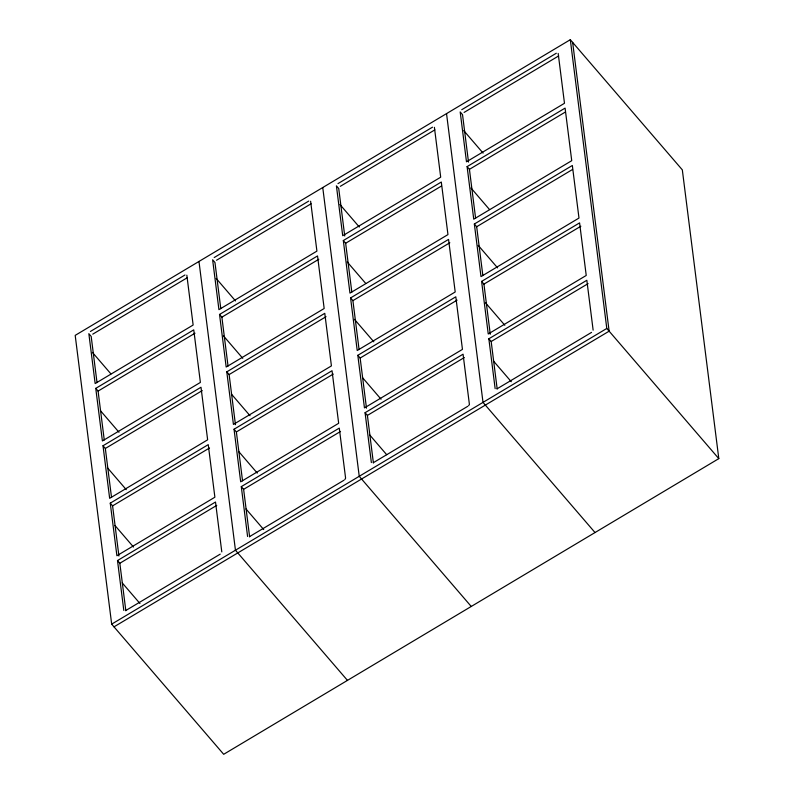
<?xml version="1.0" encoding="UTF-8"?>
<svg xmlns="http://www.w3.org/2000/svg" width="794" height="794" viewBox="0 0 794 794"><rect width="100%" height="100%" fill="white"/><g stroke="black" fill="none" stroke-linecap="round" stroke-linejoin="round"><path stroke-width="1.19" d="M345.559 478.325L344.854 479.536M469.204 404.801L468.629 405.615M570.31 39.7L75.192 335.376L111.676 624.134L223.69 754.3L718.808 458.624L682.324 169.866L570.31 39.7L606.795 328.458L718.808 458.624M90.417 331.455L184.972 274.992M214.191 257.544L308.747 201.071M337.976 183.622L432.532 127.159M461.751 109.701L556.306 53.238M92.749 334.165L187.305 277.702M216.524 260.253L311.079 203.79M340.308 186.332L434.864 129.869M464.093 112.42L558.648 55.947M95.756 388.375L193.746 329.857L200.386 382.43L102.396 440.948L95.756 388.375L98.089 391.085L104.262 439.995M219.531 314.454L317.531 255.936L324.17 308.509L226.181 367.027L219.531 314.454L221.873 317.163L228.047 366.074M343.316 240.542L441.305 182.025L447.955 234.597L349.956 293.115L343.316 240.542L345.648 243.252L351.831 292.152M467.1 166.621L565.09 108.103L571.73 160.676L473.74 219.194L467.1 166.621L469.433 169.33L475.606 218.241M98.089 391.085L195.016 333.202M221.873 317.163L318.801 259.281M345.648 243.252L441.514 186.004M469.433 169.33L565.288 112.083M103.002 445.762L201.001 387.244L207.641 439.816L109.651 498.334L103.002 445.762L105.334 448.481L111.517 497.381M226.786 371.85L324.776 313.332L331.416 365.905L233.426 424.423L226.786 371.85L229.119 374.56L235.451 424.691M350.571 297.929L448.56 239.411L455.2 291.984L357.211 350.501L350.571 297.929L352.903 300.638L359.077 349.549M474.346 224.007L572.345 165.489L578.985 218.062L480.985 276.59L474.346 224.007L476.678 226.727L482.861 275.627M105.334 448.481L202.262 390.598M229.119 374.56L326.046 316.677M352.903 300.638L449.831 242.756M476.678 226.727L572.543 169.479M110.257 503.158L208.246 444.64L214.886 497.213L116.897 555.731L110.257 503.158L112.589 505.867L118.921 555.999M234.032 429.236L332.031 370.719L338.671 423.291L240.681 481.809L234.032 429.236L236.374 431.946L242.547 480.856M357.816 355.325L455.806 296.807L462.455 349.38L364.456 407.898L357.816 355.325L360.148 358.034L366.481 408.166M481.601 281.404L579.59 222.886L586.23 275.458L488.241 333.976L481.601 281.404L483.933 284.113L490.265 334.244M112.589 505.867L209.517 447.985M236.374 431.946L333.301 374.063M360.148 358.034L457.076 300.152M483.933 284.113L580.861 226.23M123.804 610.417L117.502 560.544L215.502 502.026L221.794 551.899M247.589 536.496L241.287 486.633L339.276 428.115L345.579 477.978M371.364 462.584L365.071 412.711L463.061 354.193L469.363 404.067M495.148 388.663L488.846 338.79L586.845 280.272L593.138 330.145M125.829 610.695L119.834 563.264L216.762 505.381M249.614 536.774L243.619 489.342L340.547 431.46M373.388 462.862L367.404 415.421L464.331 357.538M497.173 388.941L491.178 341.509L588.106 283.627M125.68 610.596L220.236 554.133M249.455 536.675L344.01 480.211M373.24 462.753L467.795 406.29M497.014 388.842L591.57 332.378M111.676 624.134L606.795 328.458M114.008 626.843L609.127 331.177L572.653 42.41M463.756 130.633L483.089 153.093M471.011 188.029L489.531 209.556M478.256 245.415L497.59 267.876M485.511 302.812L504.835 325.272M488.846 338.79L491.178 341.509M493.56 361.131L511.286 381.725M339.971 204.554L359.305 227.015M595.024 532.546L483.01 402.379L446.536 113.621M347.226 261.941L365.756 283.468M354.471 319.337L373.805 341.797M362.53 377.666L381.06 399.193M365.071 412.711L367.404 415.421M369.786 435.052L386.698 454.704M216.196 278.466L235.53 300.936M471.249 606.467L359.235 476.301L322.751 187.533M223.442 335.862L242.775 358.322M231.501 394.191L250.031 415.719M238.756 451.578L257.276 473.105M241.287 486.633L243.619 489.342M246.001 508.974L263.717 529.558M92.412 352.387L110.942 373.914M347.464 680.379L235.451 550.212L198.976 261.454M100.471 410.716L118.991 432.244M107.716 468.103L126.246 489.63M114.971 525.499L133.491 547.026M117.502 560.544L119.834 563.264M122.216 582.885L139.942 603.48M558.182 53.416L564.484 103.289L466.485 161.807L460.192 111.934L462.525 114.644L468.51 162.085M434.397 127.338L440.7 177.201L342.71 235.719L336.408 185.856L338.74 188.565L344.735 235.997M310.623 201.249L316.915 251.122L218.926 309.64L212.623 259.767L214.956 262.477L220.801 308.697M186.838 275.171L193.141 325.034L95.151 383.552L88.849 333.688L91.181 336.398L97.017 382.619"/></g></svg>
